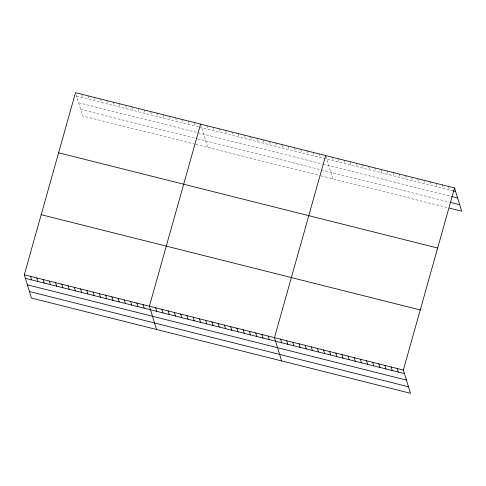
<?xml version="1.0" encoding="UTF-8"?>
<svg xmlns="http://www.w3.org/2000/svg" width="486" height="486" viewBox="0 0 486 486"><rect width="100%" height="100%" fill="white"/><g stroke="black" fill="none" stroke-linecap="round" stroke-linejoin="round"><path stroke-width="0.36" stroke-dasharray="2.43 1.82" d="M76.588 96.228L198.889 126.961M199.588 127.138L452.903 190.798M78.592 102.734L197.419 132.599M198.112 132.775L322.504 164.031M323.202 164.207L450.814 196.277M80.652 109.441L196.702 138.607M197.401 138.783L449.471 202.127M195.232 144.245L82.656 115.954L75.5 92.692M195.925 144.421L320.317 175.677M321.009 175.853L448.062 207.783M448.408 186.405L449.495 189.941M442.272 184.862L443.36 188.398M436.136 183.325L437.218 186.855M429.995 181.782L431.082 185.312M423.859 180.239L424.946 183.769M417.723 178.696L418.81 182.226M411.587 177.153L412.675 180.689M405.452 175.61L406.533 179.146M399.31 174.067L400.397 177.603M393.174 172.53L394.261 176.06M387.038 170.987L388.126 174.517M380.903 169.444L381.99 172.973M374.767 167.901L375.854 171.43M368.625 166.358L369.712 169.893M362.489 164.815L363.577 168.35M356.353 163.272L357.441 166.807M350.218 161.735L351.305 165.264M344.082 160.192L345.169 163.721M337.946 158.649L339.028 162.178M331.804 157.106L332.892 160.635M325.887 156.267L332.825 178.824M319.417 153.989L320.499 157.525M313.16 152.422L314.248 155.951M306.909 150.848L307.99 154.378M300.652 149.275L301.739 152.811M294.401 147.701L295.482 151.237M288.143 146.134L289.231 149.664M281.892 144.561L282.974 148.09M275.635 142.987L276.722 146.523M269.384 141.42L270.465 144.95M263.126 139.846L264.214 143.376M256.875 138.273L257.957 141.809M250.618 136.7L251.705 140.235M244.367 135.132L245.448 138.662M238.11 133.559L239.197 137.088M231.858 131.985L232.94 135.521M225.601 130.418L226.689 133.948M219.35 128.845L220.431 132.374M213.093 127.271L214.18 130.807M206.842 125.698L207.923 129.233M200.584 124.13L207.741 147.386M194.333 122.557L195.415 126.087M188.076 120.984L189.163 124.519M181.825 119.416L182.906 122.946M175.568 117.843L176.655 121.372M169.316 116.269L170.398 119.805M163.059 114.696L164.147 118.232M156.808 113.129L157.889 116.658M150.551 111.555L151.638 115.085M144.299 109.982L145.381 113.517M138.042 108.414L139.13 111.944M131.791 106.841L132.872 110.371M125.534 105.268L126.621 108.803M119.283 103.694L120.364 107.23M113.025 102.127L114.113 105.656M106.768 100.553L107.856 104.083M100.517 98.98L101.604 102.516M94.26 97.413L95.347 100.942M88.009 95.839L89.096 99.369M81.751 94.266L82.839 97.801"/><path stroke-width="0.73" d="M454.544 187.948L403.344 370.046L410.5 393.308L31.456 298.052L24.3 274.79L75.5 92.692L454.544 187.948L461.7 211.21L449.428 208.123M200.584 124.13L149.384 306.223L156.541 329.484M325.669 155.563L274.469 337.661L281.625 360.916M452.903 190.798L455.631 191.484M451.494 196.447L457.636 197.99M450.151 202.298L459.695 204.697M58.606 152.786L437.649 248.042M41.195 214.697L420.238 309.953M24.3 274.79L403.344 370.046M25.387 278.326L404.431 373.576M27.392 284.832L406.436 380.088M29.452 291.539L408.495 386.795M397.208 368.503L398.295 372.039M391.072 366.96L392.159 370.496M384.936 365.417L386.018 368.953M378.794 363.874L379.882 367.41M372.659 362.337L373.746 365.867M366.523 360.794L367.61 364.324M360.387 359.251L361.475 362.781M354.251 357.708L355.333 361.238M348.11 356.165L349.197 359.701M341.974 354.622L343.061 358.158M335.838 353.079L336.926 356.615M329.702 351.542L330.79 355.072M323.567 349.999L324.654 353.529M317.425 348.456L318.512 351.986M311.289 346.913L312.377 350.442M305.153 345.37L306.241 348.905M299.018 343.827L300.105 347.362M292.882 342.284L293.969 345.819M286.746 340.747L287.827 344.276M280.604 339.204L281.692 342.733M268.217 336.087L269.305 339.623M261.96 334.514L263.048 338.049M255.709 332.946L256.796 336.476M249.452 331.373L250.539 334.903M243.2 329.8L244.282 333.335M236.943 328.226L238.031 331.762M230.692 326.659L231.773 330.188M224.435 325.085L225.522 328.615M218.184 323.512L219.265 327.048M211.926 321.945L213.014 325.474M205.675 320.371L206.757 323.901M199.418 318.798L200.505 322.333M193.167 317.224L194.248 320.76M186.91 315.657L187.997 319.187M180.658 314.084L181.74 317.613M174.401 312.51L175.489 316.046M168.15 310.943L169.231 314.472M161.893 309.369L162.98 312.899M155.642 307.796L156.723 311.332M143.133 304.655L144.214 308.185M136.876 303.082L137.963 306.611M130.625 301.508L131.706 305.044M124.367 299.941L125.455 303.471M118.116 298.368L119.198 301.897M111.859 296.794L112.946 300.33M105.608 295.221L106.689 298.756M99.351 293.653L100.438 297.183M93.099 292.08L94.181 295.61M86.842 290.507L87.93 294.042M80.591 288.939L81.672 292.469M74.334 287.366L75.421 290.895M68.083 285.792L69.164 289.328M61.825 284.219L62.913 287.755M55.574 282.652L56.655 286.181M49.317 281.078L50.404 284.608M43.066 279.505L44.147 283.04M36.808 277.937L37.896 281.467M30.557 276.364L31.639 279.893"/></g></svg>
